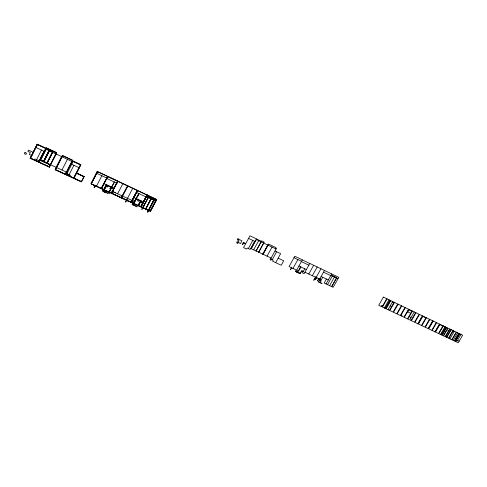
<?xml version="1.0" encoding="UTF-8"?>
<svg xmlns="http://www.w3.org/2000/svg" width="487" height="487" viewBox="0 0 487 487"><rect width="100%" height="100%" fill="white"/><g stroke="black" fill="none" stroke-linecap="round" stroke-linejoin="round"><path stroke-width="0.73" d="M114.262 181.961L111.499 187.264L113.148 188.268M109.356 192.091L111.785 187.239L113.209 188.323L111.693 187.3L114.469 182.071M111.45 187.215L106.568 185.054L104.139 189.644M111.803 187.227L109.91 188.329L111.584 187.13M111.547 187.233L109.91 188.329M37.237 144.219L30.188 158.318L37.237 144.219L46.034 148.407M34.376 160.241L35.015 158.987L39.07 160.856L43.946 151.238M36.586 159.712L41.462 150.075M38.783 160.722L39.356 159.59L67.492 172.575L73.281 161.252M45.76 148.498L38.832 162.025M30.151 158.257L49.382 167.138L56.705 152.735L46.283 147.78L38.93 162.293M40.22 159.986L44.518 151.506M46.423 148.103L39.21 162.201M43.757 161.611L49.497 150.142M43.69 161.581L49.558 150.173M46.898 162.847L52.517 151.786M55.366 154.775L56.048 153.442M50.447 164.892L49.382 167.138M50.52 164.74L56.705 152.735M56.127 167.333L61.606 156.589M61.697 156.93L62.47 155.42L55.208 169.817L56.273 167.583M61.971 170.03L67.431 159.334M66.603 171.534L65.295 174.236L72.393 160.363M67.376 172.526L66.81 173.634L70.414 175.296L69.787 176.519M66.889 174.863L67.516 173.64M68.21 175.466L68.831 174.249M69.093 174.687L73.908 165.288M80.452 164.85L73.61 178.017L81.573 181.718L55.256 169.579L73.147 177.804M73.933 178.425L80.897 164.843L72.332 160.771L80.665 164.703L73.701 178.279M55.165 169.756L81.487 181.895L84.135 176.58L76.593 173.074L84.19 176.641M150.526 211.115L91.093 183.733L97.29 171.406L156.711 199.475L150.489 211.181L138.485 205.678M91.148 183.8L97.29 171.406M91.617 183.142L97.51 171.728L91.093 183.733M91.331 184.098L93.918 185.115L91.422 183.922M94.009 185.328L96.231 186.186L94.094 185.157M95.099 185.687L94.088 187.641L94.411 187.793L95.422 185.839M96.323 186.399L98.544 187.252L96.414 186.229M96.493 186.18L101.886 175.746M98.721 187.294L101.576 188.609L107.73 176.556M107.426 176.41L107.779 176.361L101.345 188.463M101.582 188.822L104.133 189.827L101.667 188.652M103.682 189.498L106.19 184.658M117.805 181.31L111.675 193.272L104.218 190.04L106.823 184.957L107.128 186.892L106.556 184.981L111.633 187.422M106.324 191.05L104.218 190.04M108.601 192.103L106.647 190.989M108.771 192.14L111.334 193.114L117.592 181L117.696 181.292M111.48 187.276L109.118 191.975M111.608 187.312L109.24 192.036M111.779 187.264L109.246 192.146M109.392 192.268L108.747 193.503L109.094 193.662L109.77 192.359M112.479 191.141L111.505 193.193L117.781 181.121M112.649 191.221L111.675 193.272M111.681 193.485L114.201 194.477L111.766 193.315M114.281 194.684L116.448 195.512L114.366 194.514M115.431 192.852L112.022 191.275M116.618 195.549L118.694 196.547L116.673 195.616M117.574 193.826L122.925 183.55M118.858 196.584L121.634 197.862L127.728 185.997M121.202 197.667L127.777 185.809L127.43 185.857M122.432 195.756L121.464 197.789L127.71 185.815M122.596 195.829L121.634 197.862M121.634 198.075L124.124 199.055L121.726 197.905M124.197 199.256L126.34 200.078L124.282 199.086M127.448 198.185L125.457 201.989L125.768 202.135L127.758 198.331M127.448 198.398L132.781 188.207M128.465 201.265L126.413 200.279L128.398 201.198M128.623 201.295L131.441 202.391L137.511 190.618L137.218 190.478L130.936 202.367L128.708 201.131M137.511 190.618L130.948 202.714L137.413 190.606M131.533 202.434L138.265 205.581M132.348 202.726L133.322 200.863L132.287 200.388M136.147 198.696C134.217 199.585 139.489 195.104 138.874 193.534L133.529 203.389M133.761 203.316C138.424 193.735 135.855 200.632 133.529 203.213M136.299 198.757L134.497 201.947M133.968 203.767L136.001 204.741M136.153 204.771L138.18 205.745L140.755 200.863M138.296 204.96L140.694 200.388M147.153 195.171L141.114 206.853L146.989 195.092L140.615 206.829L138.332 205.776L140.926 200.839L141.346 202.787L140.731 200.747L138.18 205.745M139.276 204.242L139.952 202.963M140.95 206.78L147.202 194.989L141.053 206.786M141.114 207.06L143.452 208.18M141.735 209.294L148.432 197.016M148.395 196.827L148.766 195.932L148.492 196.839M143.068 207.614L148.48 197.18L154.032 199.822L148.584 210.159M143.604 208.211L145.607 209.173L151.293 198.392L145.607 209.173M145.759 209.203L147.756 210.165M145.887 208.911L151.293 198.501M148.48 210.11L153.922 199.767M154.129 199.737L147.646 212.052L154.062 199.67M154.227 199.749L147.805 212.125L154.038 199.658M148.06 210.098L150.24 211.066M150.154 211.23L156.339 199.506L150.264 211.035M248.34 248.565L252.783 240.414M254.598 241.278L250.16 249.417L247.189 248.029L246.611 249.088L243.543 247.658L250.001 235.793L256.546 238.922L255.127 241.528L248.577 238.411M255.024 241.479L251.109 248.656L250.683 248.455M253.636 249.837L258.962 240.182M256.059 250.969L261.33 241.315L256.539 239.02L251.249 248.717L271.137 258.043L276.415 248.431L275.752 248.114L276.007 247.639L268.544 244.066L262.98 254.22M256.125 251.006L261.671 240.858L264.246 242.094L258.707 252.217M258.658 252.193L263.656 243.056M262.779 254.123L267.765 245.022M263.029 254.244L268.014 245.138M267.071 256.138L272.05 247.067M271.052 258.007L270.042 259.766L271.015 260.222L271.582 259.181L270.614 258.725M272.221 259.735L276.604 251.755M275.679 262.651L280.622 253.666L275.009 250.994M291.567 267.643L290.514 269.542L291.804 267.753M292.979 268.447L297.892 259.559M296.638 270.157L302.348 259.851L294.787 256.229L289.053 266.602L298.622 271.089L300.905 266.967M298.306 270.942L300.589 266.815M304.734 268.775L302.451 272.884L304.101 273.657L309.823 263.437L338.782 277.322L333.187 287.287L324.172 283.057L326.424 279.033M308.758 274.035L313.64 265.269M312.331 275.709L317.195 266.973M315.801 276.604L313.731 280.317L315.692 277.334M316.112 277.487L320.963 268.781M316.848 277.127L315.43 279.672L316.927 277.322M319.046 278.302L317.579 280.926L318.772 279.118M324.482 270.468L319.636 279.142L304.935 272.233M320.513 278.686L319.429 280.628L321.128 281.102M319.941 280.542L320.556 279.441M322.735 277.286L320.476 281.328L319.612 280.926L320.501 279.331L319.734 278.972M326.059 283.945L331.677 273.913M327.477 284.67L332.56 275.605L336.791 277.627L331.757 286.612M329.577 285.656L334.654 276.61M331.677 286.642L336.742 277.608M381.169 306.439L381.705 305.501L382.624 305.933M384.365 307.948L389.01 299.803M384.785 308.149L385.168 307.474L385.515 307.638L389.777 300.169M388.054 309.689L392.692 301.569M401.501 316.026L402.031 315.107L401.251 314.736M407.716 311.881L409.074 309.519M414.236 311.936L410.188 318.961L411.57 319.618M417.852 323.739L422.406 315.862M428.195 328.615L432.712 320.823M434.976 331.817L439.475 324.074M440.571 334.453L445.051 326.759M445.355 326.905L444.473 328.415L444.765 328.548L441.015 334.362L441.995 334.825M443.365 335.774L447.699 328.335L446.524 327.769M443.487 335.829L446.975 329.839L448.655 330.649M450.938 329.583L446.609 337.004L445.635 336.541M446.774 337.381L451.236 329.729M449.909 338.855L454.359 331.233M453.214 340.419L457.652 332.816M454.365 340.961L458.797 333.37M456.057 338.745L458.596 334.411M459.862 333.881L455.875 340.559L457.092 341.131L461.012 334.429M455.509 341.497L456.021 340.626M106.823 184.957L107.055 186.996M106.848 186.898L106.616 184.859L104.041 189.997M140.731 200.747L141.078 202.799M138.363 201.545L136.129 198.544L135.441 198.678M136.342 198.812L140.877 201.034M140.64 206.677L147.147 194.995M130.96 202.208L137.559 190.429L131.216 202.251M101.059 188.408L98.63 187.465M118.767 196.754L121.117 197.838M131.447 202.598L133.901 203.566M32.946 159.322L30.243 158.08L49.473 166.962L34.297 159.943M112.272 191.306L133.401 201.07M31.868 155.682L29.317 154.501L30.322 152.516L27.869 151.378L28.489 150.142L33.5 152.474M133.955 202.982L133.596 204.242L133.268 204.09L138.874 193.534M47.087 162.932L40.531 159.9M103.95 183.617L114.043 188.317M133.791 197.515L143.452 202.02M35.715 147.378L44.664 151.573M71.741 164.271L79.357 167.845M270.535 258.944L273.189 260.186L272.623 261.227L281.255 265.257L283.714 260.788L278.15 258.165M154.081 199.719L148.529 197.229M45.942 149.211L72.94 161.928M96.59 173.25L106.823 178.065M146.277 196.645L155.791 201.125M106.641 178.412L117.044 183.307L118.055 181.359L107.657 176.452M136.451 192.438L146.1 196.979M303.578 271.63L301.678 270.735L300.211 273.371L301.897 270.912L303.675 271.746M298.927 266.03L306.414 269.567M321.103 276.519L328.311 279.928M97.199 171.582L156.625 199.646L150.489 211.181M62.47 155.42L72.666 160.272L65.343 174.431M56.662 152.821L53.156 151.165L46.965 163.206M238.746 239.239L237.869 238.825L237.242 239.89L239.05 240.736L238.131 242.429L240.481 243.524L241.96 240.797L237.808 238.843M37.28 144.274L46.222 148.492M455.747 338.593L456.374 338.897M409.238 316.623L411.046 317.481M457.549 340.352L459.192 341.131M457.013 336.426L457.64 336.73M390.215 305.903L391.633 306.579M302.311 259.93L309.781 263.51M256.265 239.519L276.099 249.003M407.503 311.777L410.699 313.311M293.978 257.69L301.544 261.306M330.886 275.325L337.99 278.728M301.38 261.598L308.855 265.172M323.526 272.178L330.722 275.618M422.801 316.361L425.912 317.859M439.852 324.561L442.866 326.01M453.111 330.935L454.219 331.464M408.885 309.842L411.874 311.278M392.382 302.11L393.794 302.792M458.279 334.259L458.906 334.557M107.706 176.361L101.174 188.384M155.816 200.498L146.697 196.237M151.232 198.501L145.777 208.862M148.48 197.065L141.967 209.44M150.349 210.871L148.821 210.207M142.752 207.365L141.206 206.689M80.757 164.959L72.289 161.002M72.526 160.387L62.421 155.657M72.423 161.033L65.611 174.34M84.014 176.556L81.347 181.578M83.867 176.671L76.556 173.311M56.571 152.857L46.235 148.018M56.382 152.772L49.284 166.877L50.295 164.746L40.269 160.113M53.247 151.293L47.154 163.291M52.681 151.847L46.155 148.791M49.656 150.44L44.013 161.489M46.344 148.876L40.695 159.961M45.906 148.529L37.189 144.456M50.21 164.923L40.214 160.351M136.177 198.873L140.859 200.961L141.279 202.89M24.977 152.468L24.35 153.715L25.921 154.44L26.548 153.198L24.977 152.468M37.341 144.493L30.468 158.226L37.341 144.493M46.228 148.584L40.415 160.053L46.995 163.108L52.791 151.694L46.247 148.608M49.199 150.203L43.599 161.319L49.217 150.233M62.561 155.688L55.481 169.726L62.561 155.688M102.666 190.667L102.501 190.983L107.682 193.363L107.846 193.047L102.666 190.667M103.481 190.831L103.128 191.513L105.356 192.542L105.709 191.854L103.481 190.831M132.251 204.284L132.087 204.595L137.054 206.878L137.212 206.567L132.251 204.284M154.586 198.684L154.221 199.573L154.586 198.684M154.744 198.757L154.379 199.652L154.744 198.757M237.169 241.844L236.597 242.903L237.747 243.439L238.32 242.386L237.169 241.844M243.397 242.441L242.319 244.419L242.733 244.614L243.658 242.916L245.01 243.549L245.162 243.269L243.397 242.441M295.481 270.985L295.329 271.259L296.772 271.929L296.924 271.661L295.481 270.985M296.193 271.429L296.041 271.703L299.895 273.499L300.041 273.231L296.193 271.429M297.161 271.685L296.839 272.27L298.488 273.043L298.817 272.458L297.161 271.685M318.236 281.73L321.944 283.464L318.236 281.73M383.391 297.1L378.728 305.288L382.088 306.877L386.739 298.708L383.391 297.1M387.11 298.884L382.453 307.047L385.789 308.624L390.434 300.485L387.11 298.884M390.799 300.662L386.154 308.795L389.472 310.359L394.105 302.25L390.799 300.662M394.464 302.427L389.831 310.529L393.125 312.082L397.751 304.004L394.464 302.427M398.11 304.18L393.484 312.252L396.759 313.792L401.367 305.745L398.11 304.18M401.726 305.915L397.112 313.963L400.363 315.497L404.965 307.474L401.726 305.915M405.318 307.644L400.722 315.661L403.948 317.183L408.538 309.196L405.318 307.644M408.891 309.361L404.301 317.347L407.509 318.863L412.087 310.901L408.891 309.361M412.44 311.071L407.856 319.028L411.046 320.531L415.612 312.599L412.44 311.071M415.959 312.764L411.393 320.696L414.559 322.187L419.118 314.279L415.959 312.764M419.459 314.45L414.906 322.351L418.047 323.831L422.594 315.953L419.459 314.45M422.941 316.118L418.394 323.995L421.517 325.468L426.052 317.615L422.941 316.118M426.393 317.78L421.858 325.626L424.962 327.094L429.485 319.271L426.393 317.78M429.826 319.435L425.303 327.252L428.383 328.707L432.9 320.909L429.826 319.435M433.235 321.073L428.724 328.865L431.786 330.314L436.291 322.54L433.235 321.073M436.626 322.704L432.121 330.472L435.165 331.903L439.658 324.165L436.626 322.704M439.992 324.324L435.5 332.061L438.519 333.485L443.006 325.773L439.992 324.324M443.34 325.931L438.854 333.644L441.861 335.062L446.336 327.374L443.34 325.931M446.664 327.532L442.19 335.214L445.173 336.627L449.641 328.962L446.664 327.532M449.964 329.121L445.502 336.779L448.466 338.179L452.922 330.539L449.964 329.121M453.245 330.697L448.795 338.331L451.741 339.719L456.185 332.11L453.245 330.697M456.508 332.268L452.064 339.871L454.992 341.253L459.43 333.668L456.508 332.268M459.746 333.826L455.315 341.405L458.224 342.781L462.65 335.22L459.746 333.826M155.901 200.334L146.715 195.999L155.901 200.334"/></g></svg>
